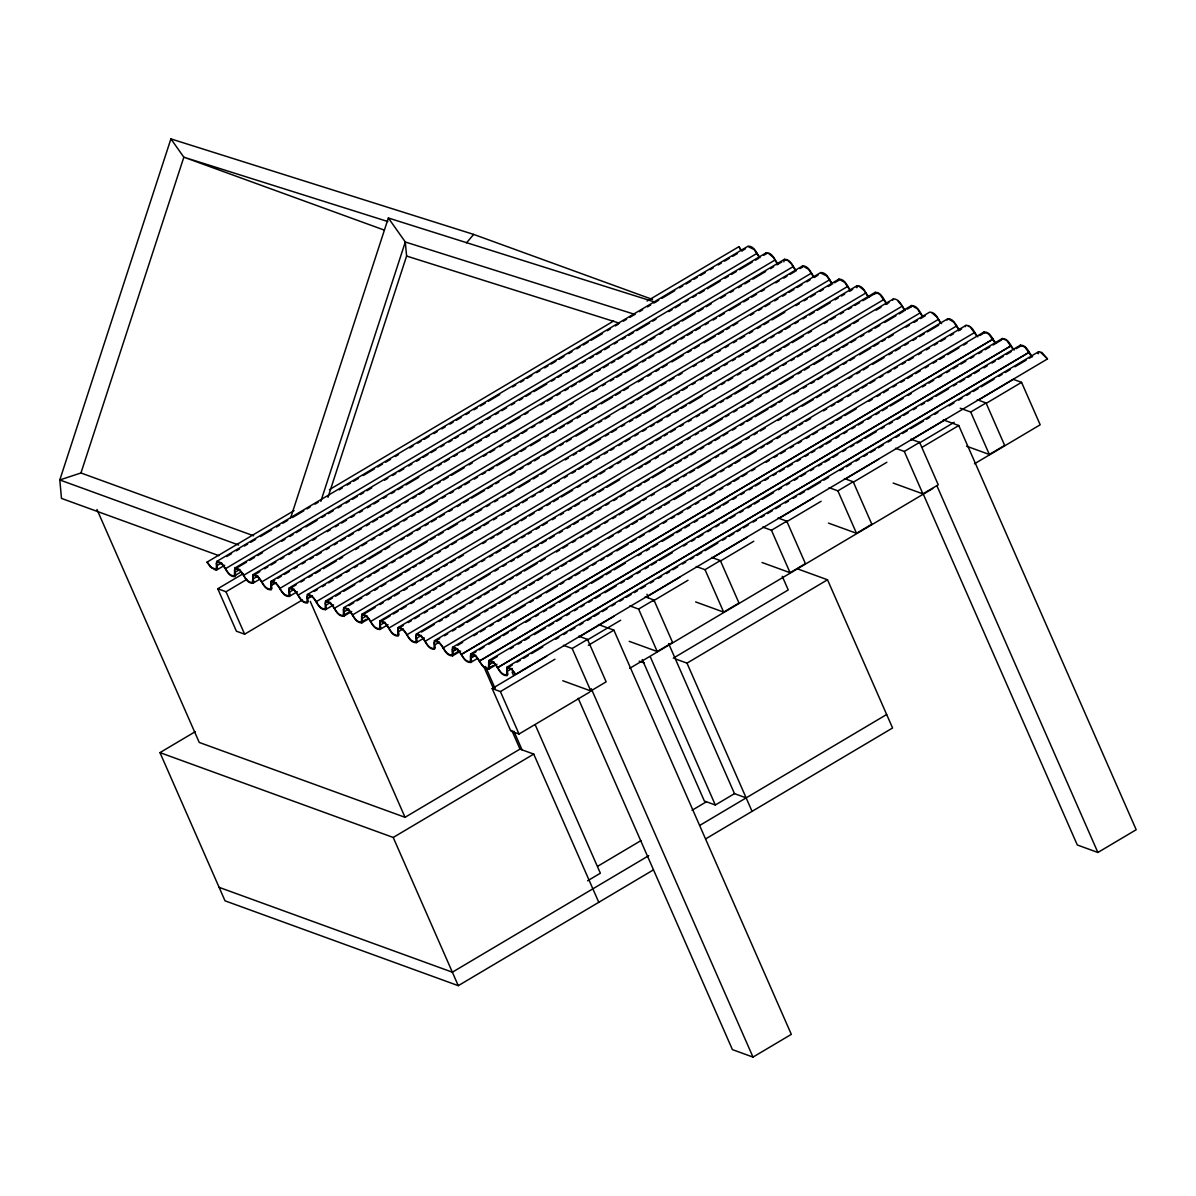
<?xml version="1.0" encoding="UTF-8"?>
<svg xmlns="http://www.w3.org/2000/svg" width="1196" height="1196" viewBox="0 0 1196 1196"><rect width="100%" height="100%" fill="white"/><g stroke="black" fill="none" stroke-linecap="round" stroke-linejoin="round"><path stroke-width="1.5" d="M765.56 254.105L765.784 253.238M801.858 267.306L802.651 265.916C809.049 265.796 810.933 273.54 814.521 277.427M838.157 280.507L838.949 279.117C845.363 279.027 847.217 286.711 850.819 290.643M856.306 287.1L857.098 285.709C863.512 285.62 865.366 293.319 868.969 297.236M856.814 287.728L857.024 286.95M874.455 293.708L875.248 292.317C881.661 292.228 883.515 299.912 887.118 303.844M892.605 300.316L893.397 298.925C899.796 298.806 901.679 306.55 905.267 310.437M910.754 306.909L911.546 305.518C917.078 305.354 919.709 311.722 922.206 315.654M947.053 320.109L947.845 318.719C954.244 318.614 956.127 326.359 959.715 330.246M965.202 326.717L965.994 325.327C972.393 325.222 974.277 332.966 977.865 336.853M983.351 333.31L984.144 331.935C990.542 331.815 992.426 339.559 996.014 343.446M1001.5 339.918L1002.293 338.528C1008.691 338.423 1010.575 346.167 1014.163 350.054M1019.65 346.526L1020.442 345.136C1026.841 345.016 1028.724 352.76 1032.312 356.647M1037.799 353.119L1038.591 351.729L1041.806 352.446L1047.487 358.935L515.596 674.35L511.739 669.446L507.448 667.891L506.73 669.147L507.911 674.14L507.044 675.665C497.955 675.875 498.104 661.508 489.299 661.283L488.581 662.539L489.762 667.532L488.895 669.057C479.805 669.282 479.955 654.915 471.149 654.69L470.432 655.931L471.613 660.94L470.746 662.449C461.656 662.674 461.805 648.307 453 648.083L452.282 649.338L453.463 654.332L452.596 655.856C443.507 656.081 443.656 641.714 434.851 641.49L434.133 642.73L435.314 647.724L434.447 649.249C425.357 649.473 425.507 635.106 416.701 634.882L415.984 636.137L417.165 641.131L416.298 642.656C407.208 642.88 407.358 628.513 398.552 628.289L397.834 629.53L399.015 634.523L398.148 636.048C389.059 636.272 389.208 621.905 380.403 621.681L379.685 622.937L380.866 627.93L379.999 629.455C370.91 629.664 371.059 615.297 362.253 615.073L361.536 616.329L362.717 621.322L361.85 622.847C352.76 623.071 352.91 608.704 344.104 608.48L343.387 609.721L344.568 614.729L343.701 616.239C334.611 616.463 334.76 602.096 325.955 601.872L325.237 603.128L326.418 608.121L325.551 609.646C316.462 609.87 316.611 595.503 307.806 595.279L307.088 596.52L308.269 601.513L307.402 603.038C298.312 603.262 298.462 588.895 289.656 588.671L288.939 589.927L290.12 594.92L289.253 596.445C280.163 596.669 280.312 582.303 271.507 582.063L270.789 583.319L271.97 588.312L271.103 589.837C262.014 590.062 262.163 575.695 253.358 575.47L252.64 576.726L253.821 581.719L252.954 583.244C243.864 583.454 244.014 569.087 235.208 568.862L234.491 570.118L235.672 575.112L234.805 576.636C225.7 576.861 225.865 562.509 217.059 562.27L216.341 563.51L217.523 568.519L215.758 570.193L210.436 566.994L207.043 562.12L294.052 510.632M1038.307 353.747L1038.517 352.97M652.523 299.463L473.661 234.401L170.908 138.9L59.8 479.955L61.474 498.403L218.958 555.677M238.662 545.017L59.8 479.955L80.954 472.973L183.84 157.184L170.908 138.9M290.553 518.197L388.356 218.001L655.483 302.259M320.827 501.333L405.309 241.996L388.356 218.001M327.988 497.327L406.595 256.049L405.309 241.996L635.046 314.458M466.53 242.803L473.661 234.401M760.073 257.633C756.485 253.746 754.601 246.002 748.203 246.107L216.626 561.507L216.222 569.296L211.677 567.637L207.043 562.12M778.222 264.226C774.634 260.339 772.751 252.595 766.352 252.715L234.775 568.115L234.371 575.889C225.401 575.904 225.596 561.492 216.626 561.507M796.372 270.834C792.784 266.947 790.9 259.203 784.501 259.308L252.924 574.708L252.52 582.497C243.55 582.512 243.745 568.1 234.775 568.115M802.651 265.916L271.073 581.316L270.67 589.09C261.7 589.105 261.894 574.693 252.924 574.708M832.67 284.035C829.082 280.148 827.198 272.404 820.8 272.509L289.223 587.909L288.819 595.698C279.849 595.713 280.043 581.301 271.073 581.316M838.949 279.117L307.372 594.517L306.968 602.306C297.983 602.306 298.193 587.894 289.223 587.909M857.098 285.709L325.521 601.11L325.118 608.899C316.133 608.914 316.342 594.502 307.372 594.517M875.248 292.317L343.671 607.718L343.267 615.506C334.282 615.521 334.491 601.11 325.521 601.11M893.397 298.925L361.82 614.325L361.416 622.099C352.431 622.114 352.641 607.703 343.671 607.718M911.546 305.518L379.969 620.918L379.566 628.707C370.581 628.722 370.79 614.31 361.82 614.325M784.501 259.308L783.828 261.849M941.566 323.653C937.978 319.751 936.094 312.007 929.696 312.126L398.119 627.526L397.715 635.3C388.73 635.315 388.939 620.903 379.969 620.918M802.576 267.156L799.885 268.577M947.845 318.719L416.268 634.119L415.864 641.908C406.879 641.923 407.089 627.511 398.119 627.526M965.994 325.327L434.417 640.727L434.013 648.516C425.029 648.516 425.238 634.104 416.268 634.119M984.144 331.935L452.566 647.32L452.163 655.109C443.178 655.124 443.387 640.712 434.417 640.727M1002.293 338.528L470.716 653.928L470.312 661.717C461.327 661.732 461.536 647.32 452.566 647.32M875.173 293.558L877.535 293.17L879.972 294.635L885.862 302.857M1020.442 345.136L488.865 660.536L488.461 668.31C479.476 668.325 479.686 653.913 470.716 653.928M1038.591 351.729L507.014 667.129L506.611 674.918C497.626 674.933 497.835 660.521 488.865 660.536M911.472 306.759L907.166 309.136M984.069 333.176L986.431 332.772L988.868 334.252L994.758 342.475M1020.367 346.377L1022.73 345.988L1025.166 347.453L1031.057 355.675M329.378 489.672L613.638 321.021M647.081 301.033L738.904 246.69L741.924 251.025M226.702 556.544L231.516 553.688M236.33 550.833L239.544 548.919M244.373 546.064L247.572 544.165M250.786 542.251L255.615 539.396M260.429 536.541L271.671 529.873M276.485 527.002L279.7 525.104M282.914 523.205L287.728 520.335M292.542 517.479L303.784 510.812M306.998 508.898L310.213 506.999M315.026 504.144L318.241 502.23M339.126 489.852L342.325 487.938M347.154 485.083L350.368 483.184M353.568 481.27L358.396 478.415M363.21 475.56L374.453 468.892M377.667 466.978L382.481 464.123M385.695 462.209L390.509 459.354M395.323 456.498L398.537 454.585M409.78 447.917L412.994 446.018M417.808 443.163L421.022 441.249M424.236 439.351L429.05 436.48M433.879 433.625L437.078 431.726M441.907 428.871L445.121 426.957M449.935 424.102L453.149 422.188M456.364 420.289L461.178 417.434M465.992 414.578L469.206 412.665M474.02 409.809L477.234 407.896M480.448 405.997L485.262 403.142M488.476 401.228L499.719 394.56M512.561 386.936L515.775 385.037M520.589 382.167L523.803 380.268M527.017 378.37L531.831 375.499M536.66 372.644L539.874 370.745M544.688 367.875L547.903 365.976M551.102 364.062L555.931 361.207M559.145 359.308L563.959 356.453M568.773 353.582L571.987 351.684M576.801 348.828L580.015 346.915M583.229 345.016L588.043 342.161M591.258 340.247L602.5 333.579M607.314 330.724L610.528 328.81M615.342 325.955L618.556 324.041M623.385 321.186L626.584 319.287M629.799 317.374L634.628 314.518M639.441 311.663L642.656 309.749M647.47 306.894L650.684 304.995M653.898 303.081L658.712 300.226M661.926 298.327L674.768 290.703M679.582 287.832L682.796 285.934M686.011 284.035L690.825 281.165M694.039 279.266L697.253 277.352M700.467 275.454L705.281 272.598M710.095 269.728L713.309 267.829M718.138 264.974L721.338 263.06M724.552 261.162L729.366 258.306M732.58 256.393L737.409 253.537M742.223 250.682L745.437 248.768M216.865 565.693L221.679 562.838M216.655 570.029L224.684 565.274M225.476 568.698L757.098 253.313M235.208 568.862L246.451 562.195M249.665 560.296L254.479 557.426M257.693 555.527L262.522 552.672M281.793 541.235L285.007 539.321M289.821 536.466L293.035 534.567M296.234 532.654L301.063 529.798M305.877 526.943L317.119 520.275M321.933 517.42L325.148 515.506M328.362 513.607L333.176 510.737M338.005 507.881L341.204 505.983M346.033 503.112L349.232 501.214M352.446 499.315L357.275 496.445M360.474 494.546L363.689 492.632M366.903 490.734L371.717 487.878M384.574 480.254L387.788 478.34M392.602 475.485L395.816 473.586M399.03 471.673L403.844 468.817M408.658 465.962L411.873 464.048M416.686 461.193L419.901 459.294M423.115 457.38L427.929 454.525M431.143 452.611L435.957 449.756M440.786 446.9L443.985 445.002M448.814 442.131L452.028 440.233M455.228 438.319L458.442 436.42M463.271 433.565L466.47 431.651M469.684 429.753L474.498 426.897M479.327 424.027L482.541 422.128M487.355 419.273L490.569 417.359M495.383 414.504L498.597 412.59M501.812 410.691L506.626 407.836M511.44 404.981L514.654 403.067M519.468 400.212L522.682 398.298M525.896 396.399L530.71 393.544M533.924 391.63L546.781 384.006M551.595 381.15L554.809 379.252M558.024 377.338L561.223 375.439M566.052 372.584L569.251 370.67M572.465 368.772L577.294 365.901M582.108 363.046L585.322 361.147M590.136 358.277L593.351 356.378M596.565 354.465L601.379 351.609M604.593 349.71L609.407 346.855M614.221 343.985L617.435 342.086M622.249 339.23L625.463 337.317M628.677 335.418L633.491 332.563M636.706 330.649L649.563 323.025M652.777 321.126L655.976 319.212M668.833 311.588L672.047 309.689M675.247 307.776L680.076 304.92M684.889 302.065L688.104 300.151M692.918 297.296L696.132 295.397M699.346 293.483L704.16 290.628M707.374 288.729L720.216 281.105M725.045 278.249L728.244 276.336M731.459 274.437L736.288 271.567M739.487 269.668L752.344 262.044M755.558 260.145L758.757 258.231M763.586 255.376L766.8 253.462M235.014 572.301L239.828 569.431M234.371 575.889L240.785 572.077M302.364 599.944L244.642 634.194L236.404 631.204L217.777 588.761L243.431 573.542M775.247 259.906L243.67 575.306M217.777 588.761L226.014 591.751L246.854 579.387M253.358 575.47L259.786 571.658M264.6 568.803L267.814 566.889M271.029 564.99L275.842 562.135M280.671 559.265L283.871 557.366M288.699 554.51L291.914 552.597M295.113 550.698L299.942 547.843M303.156 545.929L307.97 543.074M312.784 540.218L315.998 538.305M327.241 531.637L330.455 529.738M335.269 526.868L338.483 524.969M341.697 523.056L346.511 520.2M351.325 517.345L354.539 515.431M359.353 512.576L362.567 510.677M367.381 507.822L370.596 505.908M373.81 504.009L378.624 501.139M383.453 498.284L386.667 496.385M391.481 493.529L394.695 491.616M397.909 489.717L402.723 486.847M405.937 484.948L418.779 477.324M430.022 470.656L433.236 468.742M438.05 465.887L441.264 463.988M444.478 462.075L449.292 459.219M454.106 456.364L457.32 454.45M462.134 451.595L465.349 449.696M468.563 447.782L473.377 444.927M476.591 443.013L481.42 440.158M486.234 437.302L489.448 435.404M494.262 432.533L497.476 430.635M500.69 428.721L505.504 425.866M508.719 423.967L519.961 417.299M524.775 414.429L527.989 412.53M540.831 404.906L544.045 403.007M547.26 401.094L552.074 398.238M556.888 395.383L560.102 393.469M564.931 390.614L568.13 388.7M571.344 386.801L576.173 383.946M579.372 382.032L592.229 374.408M597.043 371.552L600.257 369.654M603.472 367.74L608.286 364.885M611.5 362.986L614.714 361.072M617.928 359.174L622.742 356.303M627.556 353.448L630.77 351.549M635.584 348.679L638.799 346.78M642.013 344.882L646.827 342.011M650.041 340.113L654.855 337.257M659.684 334.387L662.883 332.488M667.712 329.633L670.911 327.719M674.125 325.82L678.954 322.965M682.154 321.051L695.011 313.427M698.225 311.528L703.039 308.673M706.253 306.759L711.067 303.904M720.71 298.178L725.524 295.322M730.337 292.467L733.552 290.568M738.366 287.698L741.58 285.799M744.794 283.886L749.608 281.03M752.822 279.131L765.664 271.507M770.493 268.651L773.707 266.738M776.907 264.839L781.736 261.969M253.163 578.894L257.977 576.038M252.954 583.244L259.382 579.432M261.774 581.899L793.352 266.499M271.507 582.063L274.721 580.165M277.935 578.266L281.15 576.352M284.364 574.454L289.178 571.583M293.992 568.728L297.206 566.829M302.02 563.959L305.234 562.06M310.063 559.205L313.262 557.291M316.477 555.393L321.305 552.537M326.119 549.667L329.334 547.768M334.147 544.913L337.362 542.999M340.576 541.1L345.39 538.245M348.604 536.331L353.418 533.476M358.232 530.62L361.446 528.707M366.26 525.851L369.474 523.953M372.689 522.039L377.502 519.184M380.717 517.27L383.931 515.371M387.145 513.458L391.959 510.602M396.773 507.747L399.987 505.848M404.816 502.978L408.015 501.079M412.844 498.224L416.059 496.31M419.258 494.411L424.087 491.541M428.901 488.686L432.115 486.787M436.929 483.932L440.143 482.018M443.357 480.119L448.171 477.249M451.385 475.35L464.227 467.726M469.041 464.87L472.256 462.957M483.498 456.289L486.712 454.39M489.926 452.477L494.74 449.621M499.569 446.766L502.769 444.852M507.597 441.997L510.797 440.098M514.011 438.185L518.84 435.329M522.039 433.43L526.868 430.56M531.682 427.705L534.896 425.806M539.71 422.935L542.924 421.037M546.138 419.123L550.952 416.268M554.167 414.369L567.009 406.745M570.223 404.831L573.437 402.932M592.708 391.496L597.522 388.64M602.35 385.785L605.55 383.871M610.379 381.016L613.593 379.102M616.792 377.203L621.621 374.348M624.835 372.434L637.677 364.81M642.491 361.954L645.705 360.056M648.92 358.142L653.734 355.287M658.548 352.431L669.79 345.764M673.004 343.85L676.218 341.951M681.032 339.096L684.247 337.182M687.461 335.284L692.275 332.413M695.489 330.515L700.303 327.659M705.132 324.789L708.346 322.89M713.16 320.035L716.374 318.121M719.588 316.222L724.402 313.367M729.216 310.497L740.459 303.829M743.673 301.93L748.487 299.075M751.701 297.161L756.515 294.306M761.344 291.45L764.543 289.537M775.785 282.869L779 280.97M783.814 278.1L787.028 276.201M790.242 274.288L795.056 271.432M270.864 585.203L274.078 583.304M271.313 585.502L276.127 582.646M279.655 588.537L811.501 273.092M289.656 588.671L296.085 584.859M300.899 582.004L304.113 580.09M308.927 577.234L312.141 575.336M315.355 573.422L320.169 570.567M323.383 568.668L336.24 561.044M339.455 559.13L342.654 557.231M355.511 549.607L358.725 547.693M361.925 545.795L366.753 542.939M371.567 540.069L374.782 538.17M379.595 535.315L382.81 533.401M386.024 531.502L390.838 528.647M394.052 526.733L398.866 523.878M403.68 521.022L406.894 519.109M411.723 516.253L414.922 514.355M418.137 512.441L422.965 509.586M426.165 507.672L437.407 501.004M442.236 498.149L445.435 496.25M450.264 493.38L453.478 491.481M458.292 488.626L461.507 486.712M464.721 484.814L469.535 481.958M474.349 479.088L477.563 477.189M482.377 474.334L485.591 472.42M488.805 470.521L493.619 467.651M496.833 465.752L509.675 458.128M514.504 455.272L517.719 453.359M520.918 451.46L525.747 448.605M530.561 445.749L540.188 440.023M545.017 437.168L548.231 435.254M553.045 432.399L556.26 430.5M559.474 428.587L564.288 425.731M567.502 423.833L572.316 420.962M577.13 418.107L580.344 416.208M585.158 413.338L588.372 411.439M591.586 409.525L596.4 406.67M601.229 403.814L612.472 397.147M615.671 395.233L620.5 392.378M623.699 390.479L628.528 387.624M638.156 381.898L642.985 379.042M647.798 376.187L651.013 374.273M655.827 371.418L659.041 369.519M662.255 367.606L667.069 364.75M671.883 361.895L683.125 355.212M687.939 352.357L691.153 350.458M694.368 348.544L699.182 345.689M704.01 342.833L715.253 336.166M718.452 334.252L723.281 331.397M726.495 329.498L729.695 327.584M732.909 325.686L737.738 322.815M750.58 315.206L753.794 313.292M758.608 310.437L761.822 308.523M765.036 306.625L769.85 303.769M774.664 300.899L777.878 299M782.692 296.145L785.907 294.231M789.121 292.332L793.935 289.477M797.149 287.563L801.963 284.708M806.792 281.852L810.006 279.939M814.82 277.083L818.034 275.185M289.462 592.095L294.276 589.239M289.253 596.445L297.281 591.676M829.695 279.714L298.118 595.115M314.234 591.467L317.448 589.553M322.262 586.698L325.476 584.799M328.691 582.886L333.505 580.03M336.719 578.116L341.533 575.261M346.362 572.406L349.561 570.492M354.39 567.637L357.604 565.738M360.803 563.824L365.632 560.969M368.831 559.07L381.688 551.446M384.903 549.532L389.717 546.677M400.959 540.009L404.173 538.095M407.388 536.197L412.201 533.341M417.015 530.486L420.23 528.572M425.043 525.717L428.258 523.803M431.472 521.905L436.286 519.049M439.5 517.135L444.314 514.28M449.143 511.425L452.342 509.511M457.171 506.656L460.385 504.757M463.585 502.843L468.413 499.988M471.628 498.074L484.47 490.465M487.684 488.551L492.498 485.696M495.712 483.782L498.926 481.883M510.169 475.216L514.983 472.36M519.797 469.49L523.011 467.591M527.825 464.736L531.039 462.822M534.253 460.923L539.067 458.053M543.896 455.198L555.138 448.53M559.952 445.674L563.167 443.761M566.381 441.862L571.195 439.007M576.009 436.151L587.251 429.469M590.465 427.57L593.679 425.656M598.493 422.801L601.708 420.902M604.922 418.989L609.736 416.133M622.578 408.509L625.792 406.61M630.606 403.74L633.82 401.841M637.034 399.942L641.848 397.072M646.677 394.217L657.92 387.549M661.134 385.635L665.948 382.78M669.162 380.881L673.976 378.026M678.79 375.155L682.004 373.257M693.246 366.589L696.461 364.675M701.275 361.82L704.489 359.921M707.703 358.008L712.517 355.152M717.331 352.297L720.545 350.383M725.359 347.528L728.573 345.629M733.402 342.759L736.601 340.86M739.816 338.946L744.645 336.091M749.458 333.236L752.673 331.322M757.487 328.466L760.701 326.568M763.915 324.654L768.729 321.799M771.943 319.9L784.785 312.276M796.028 305.608L799.242 303.694M804.056 300.839L807.27 298.925M810.484 297.027L815.298 294.171M820.112 291.316L823.326 289.402M828.155 286.547L831.355 284.633M834.569 282.734L839.398 279.879M307.163 598.404L310.377 596.505M307.611 598.703L312.425 595.847M316.222 601.693L847.844 286.322M325.955 601.872L332.383 598.06M335.598 596.161L340.411 593.306M343.626 591.392L354.868 584.724M359.682 581.869L362.896 579.955M367.71 577.1L370.924 575.201M374.139 573.288L378.953 570.432M382.167 568.519L386.981 565.663M391.81 562.808L395.024 560.909M399.838 558.039L403.052 556.14M406.266 554.226L411.08 551.371M414.294 549.472L427.136 541.848M430.351 539.934L435.165 537.079M438.379 535.18L443.193 532.31M448.022 529.454L457.649 523.743M462.463 520.888L465.678 518.974M470.491 516.119L473.706 514.205M476.92 512.307L481.734 509.451M486.563 506.596L489.777 504.682M494.591 501.827L497.805 499.913M502.619 497.058L505.833 495.159M509.048 493.245L513.861 490.39M518.675 487.534L529.918 480.867M533.132 478.953L537.946 476.098M541.16 474.184L545.974 471.329M565.245 459.892L568.459 457.993M573.288 455.138L576.487 453.224M579.701 451.326L584.53 448.47M589.344 445.6L600.586 438.932M605.4 436.077L608.615 434.163M611.829 432.264L616.643 429.409M621.457 426.553L624.671 424.64M629.485 421.784L632.699 419.871M635.913 417.972L640.727 415.117M643.941 413.203L655.184 406.535M668.041 398.911L671.24 397.012M676.069 394.157L679.283 392.243M682.482 390.345L687.311 387.474M692.125 384.619L695.339 382.72M700.153 379.85L703.368 377.951M706.582 376.052L711.396 373.182M714.61 371.283L719.424 368.428M724.238 365.557L727.452 363.659M732.281 360.803L735.48 358.89M738.694 356.991L743.508 354.136M746.723 352.222L749.937 350.323M753.151 348.41L757.965 345.554M762.794 342.699L765.993 340.785M770.822 337.93L774.036 336.031M778.85 333.161L782.064 331.262M785.264 329.349L790.093 326.493M794.906 323.638L798.121 321.739M802.935 318.869L806.149 316.97M809.363 315.056L814.177 312.201M817.391 310.302L830.233 302.678M835.062 299.822L838.261 297.909M841.476 296.01L844.69 294.096M849.504 291.241L852.718 289.327M325.761 605.311L330.574 602.44M325.551 609.646L333.579 604.877M334.372 608.301L865.994 292.915M348.933 605.625L353.747 602.754M356.961 600.855L361.775 598M366.589 595.13L369.803 593.231M374.617 590.375L377.831 588.462M381.046 586.563L385.86 583.708M390.688 580.837L401.931 574.17M405.13 572.271L409.959 569.416M413.173 567.502L416.372 565.603M419.587 563.69L424.416 560.834M427.615 558.921L432.444 556.065M437.258 553.21L440.472 551.311M445.286 548.441L448.5 546.542M451.714 544.629L456.528 541.773M461.342 538.918L472.584 532.25M475.799 530.336L480.613 527.481M483.827 525.582L488.641 522.712M493.47 519.856L496.684 517.958M501.498 515.102L504.712 513.189M507.926 511.29L511.126 509.376M515.954 506.521L519.169 504.607M522.368 502.709L527.197 499.853M532.011 496.998L535.225 495.084M540.039 492.229L543.253 490.315M548.067 487.46L551.281 485.561M554.495 483.647L559.309 480.792M564.123 477.937L567.338 476.023M572.166 473.168L575.366 471.269M578.58 469.355L583.394 466.5M586.608 464.586L591.437 461.731M596.251 458.875L599.465 456.977M604.279 454.106L607.493 452.208M610.708 450.294L613.922 448.395M618.736 445.54L621.95 443.626M625.149 441.728L629.978 438.872M634.792 436.002L638.006 434.103M642.82 431.248L646.034 429.334M650.848 426.479L654.062 424.58M657.277 422.666L662.091 419.811M666.905 416.955L670.119 415.042M674.948 412.186L678.147 410.273M681.361 408.374L686.19 405.519M689.389 403.605L702.246 395.981M713.489 389.313L716.703 387.414M721.517 384.559L724.731 382.645M727.945 380.747L732.759 377.876M737.573 375.021L740.787 373.122M745.601 370.267L748.816 368.353M752.03 366.454L756.844 363.584M760.058 361.685L764.872 358.83M769.701 355.959L772.9 354.061M777.729 351.205L780.943 349.292M784.142 347.393L788.971 344.538M792.186 342.624L803.413 335.956M808.242 333.101L811.456 331.187M824.298 323.563L827.512 321.664M830.727 319.751L835.541 316.895M840.354 314.04L843.569 312.141M848.383 309.271L851.597 307.372M854.811 305.458L859.625 302.603M862.839 300.704L875.696 293.08M343.91 611.904L348.724 609.048M343.267 615.506L349.681 611.694M343.701 616.239L351.729 611.485M883.814 299.538L352.566 614.923M362.253 615.073L375.11 607.448M379.924 604.593L383.139 602.694M387.953 599.839L391.167 597.925M394.381 596.027L399.195 593.156M404.009 590.301L407.223 588.402M412.037 585.547L415.251 583.633M420.08 580.778L423.279 578.864M426.494 576.965L431.322 574.11M436.136 571.24L439.351 569.341M444.165 566.485L447.379 564.572M450.593 562.673L455.407 559.818M458.621 557.904L463.435 555.049M482.706 543.612L485.92 541.713M490.734 538.843L493.948 536.944M497.162 535.031L501.976 532.175M506.79 529.32L510.004 527.421M514.833 524.551L518.032 522.652M521.247 520.738L526.076 517.883M529.275 515.984L534.104 513.114M538.918 510.258L542.132 508.36M546.946 505.504L550.16 503.591M553.374 501.692L558.188 498.822M561.402 496.923L572.645 490.255M577.459 487.4L580.673 485.486M585.487 482.631L588.701 480.717M593.515 477.862L596.729 475.963M599.944 474.05L604.757 471.194M609.586 468.339L612.786 466.425M617.614 463.57L620.829 461.671M624.028 459.757L628.857 456.902M632.071 455.003L636.885 452.133M641.699 449.277L644.913 447.379M649.727 444.508L652.941 442.61M656.155 440.696L660.969 437.841M664.184 435.942L667.398 434.028M670.612 432.13L675.426 429.274M680.24 426.404L683.454 424.505M688.268 421.65L691.482 419.736M696.296 416.881L699.51 414.982M702.725 413.069L707.539 410.213M712.368 407.358L715.582 405.444M720.396 402.589L723.61 400.69M726.809 398.776L731.638 395.921M734.852 394.007L747.694 386.383M752.508 383.527L755.723 381.629M758.937 379.715L763.751 376.86M766.965 374.961L770.179 373.047M773.393 371.149L778.207 368.278M783.021 365.423L786.235 363.524M791.049 360.669L794.264 358.755M797.478 356.856L802.292 353.986M805.506 352.087L810.335 349.232M815.149 346.377L818.363 344.463M823.177 341.608L826.391 339.694M829.605 337.795L834.419 334.94M837.634 333.026L850.476 325.402M853.69 323.503L858.504 320.648M876.175 310.153L880.989 307.297M885.802 304.442L889.017 302.543M362.059 618.511L366.873 615.641M361.416 622.099L366.23 619.244M361.85 622.847L368.278 619.035M370.67 621.501L902.292 306.116L898.121 301.243M380.403 621.681L390.046 615.97M393.26 614.056L398.074 611.201M401.288 609.287L406.102 606.432M410.916 603.576L414.13 601.663M418.959 598.807L422.158 596.909M425.372 594.995L430.186 592.14M433.401 590.241L436.615 588.327M439.829 586.429L444.643 583.558M449.472 580.703L452.671 578.804M457.5 575.949L460.714 574.035M465.528 571.18L468.742 569.266M471.942 567.367L476.77 564.512M481.584 561.642L484.799 559.743M489.613 556.888L492.827 554.974M496.041 553.075L500.855 550.22M504.069 548.306L508.883 545.451M513.712 542.595L516.911 540.682M521.74 537.826L524.939 535.928M528.154 534.014L531.368 532.115M536.182 529.245L539.396 527.346M542.61 525.433L547.424 522.577M552.253 519.722L555.467 517.823M560.281 514.953L563.495 513.054M568.309 510.199L571.524 508.285M574.738 506.386L579.552 503.531M584.366 500.661L587.58 498.762M592.394 495.906L595.608 493.993M598.822 492.094L603.636 489.224M606.85 487.325L619.692 479.701M638.978 468.264L642.177 466.365M645.392 464.452L650.22 461.596M655.034 458.741L658.249 456.827M663.062 453.972L666.277 452.073M669.491 450.159L674.305 447.304M677.519 445.405L682.333 442.535M687.147 439.68L690.361 437.781M695.175 434.91L698.389 433.012M701.604 431.113L706.417 428.243M709.632 426.344L722.489 418.72M725.688 416.806L728.902 414.907M733.731 412.052L736.93 410.138M741.759 407.283L744.959 405.384M748.173 403.471L753.002 400.615M757.816 397.76L761.03 395.846M765.844 392.991L769.058 391.092M772.272 389.178L777.086 386.323M780.3 384.409L793.142 376.8M797.956 373.929L801.171 372.031M804.385 370.117L809.199 367.262M814.028 364.406L823.655 358.68M828.484 355.825L831.683 353.926M836.512 351.071L839.712 349.157M842.926 347.259L847.755 344.388M850.954 342.49L855.783 339.634M860.597 336.779L863.811 334.865M868.625 332.01L871.839 330.096M875.053 328.197L879.867 325.342M884.681 322.471L895.924 315.804M899.138 313.905L903.952 311.05M653.076 870.09L458.277 985.668L225.027 900.827L159.965 752.613L195.232 731.698M380.208 625.104L385.022 622.249M379.999 629.455L388.027 624.686M388.82 628.109L920.442 312.724M398.552 628.289L403.381 625.418M408.195 622.563L411.409 620.664M414.623 618.751L419.437 615.895M424.251 613.04L427.465 611.126M432.279 608.271L435.494 606.372M438.708 604.458L443.522 601.603M446.736 599.689L451.55 596.834M456.379 593.978L459.578 592.065M464.407 589.209L467.621 587.311M470.82 585.397L475.649 582.542M478.863 580.643L490.091 573.96M494.92 571.105L498.134 569.206M502.948 566.351L506.162 564.437M510.976 561.582L514.19 559.668M517.405 557.77L522.218 554.914M527.032 552.059L530.247 550.145M535.061 547.29L538.275 545.376M541.489 543.477L546.303 540.622M549.517 538.708L554.331 535.853M559.16 532.997L562.374 531.084M567.188 528.228L570.402 526.33M573.617 524.416L578.43 521.561M581.645 519.647L584.844 517.748M588.058 515.85L592.887 512.979M597.701 510.124L600.915 508.225M605.729 505.355L608.943 503.456M613.757 500.601L616.972 498.687M620.186 496.789L625 493.933M629.814 491.063L633.028 489.164M637.842 486.309L641.056 484.395M644.27 482.496L649.084 479.641M652.298 477.727L665.155 470.103M669.969 467.247L673.184 465.334M676.398 463.435L681.212 460.58M684.426 458.666L687.64 456.767M690.84 454.854L695.668 451.998M700.482 449.143L703.697 447.229M708.51 444.374L711.725 442.475M714.939 440.562L719.753 437.706M722.967 435.807L727.781 432.937M732.595 430.082L735.809 428.183M740.638 425.328L743.837 423.414M747.052 421.515L751.88 418.645M755.08 416.746L767.937 409.122M771.151 407.223L775.965 404.353M779.179 402.454L782.393 400.54M793.636 393.873L798.45 391.017M803.264 388.162L806.478 386.248M811.292 383.393L814.506 381.494M817.72 379.581L822.534 376.725M827.348 373.87L838.59 367.202M843.419 364.332L846.633 362.433M849.833 360.519L854.662 357.664M859.476 354.808L870.718 348.141M873.932 346.227L878.746 343.372M881.96 341.473L885.175 339.559M888.389 337.661L893.203 334.79M906.045 327.181L909.259 325.267M914.073 322.412L917.287 320.498M920.501 318.599L925.315 315.744M398.358 631.712L403.172 628.857M421.53 632.026L434.372 624.402M439.186 621.546L442.4 619.633M445.615 617.734L448.829 615.82M453.643 612.965L456.857 611.066M460.071 609.153L464.885 606.297M469.699 603.442L472.913 601.528M477.727 598.673L480.942 596.774M484.156 594.861L488.97 592.005M492.184 590.091L497.013 587.236M501.827 584.381L505.041 582.482M509.855 579.611L513.069 577.713M516.283 575.799L521.097 572.944M524.311 571.045L537.154 563.421M540.368 561.507L545.182 558.652M556.424 551.984L559.638 550.07M562.853 548.172L567.666 545.316M572.48 542.461L575.695 540.547M580.523 537.692L583.723 535.778M586.937 533.879L591.766 531.024M594.965 529.11L599.794 526.255M604.608 523.4L607.822 521.486M612.636 518.63L615.85 516.732M619.065 514.818L623.878 511.963M627.093 510.064L639.935 502.44M643.149 500.526L646.363 498.627M651.177 495.757L654.391 493.858M665.634 487.191L670.448 484.335M675.277 481.465L678.476 479.566M683.305 476.711L686.504 474.797M689.718 472.898L694.547 470.043M697.746 468.129L710.603 460.505M715.417 457.649L718.632 455.751M721.846 453.837L726.66 450.982M731.474 448.126L741.116 442.4M745.93 439.545L749.145 437.646M753.958 434.776L757.173 432.877M760.387 430.964L765.201 428.108M778.058 420.484L781.257 418.585M786.086 415.73L789.3 413.816M792.5 411.917L797.328 409.047M802.142 406.192L813.385 399.524M816.599 397.625L821.413 394.755M824.627 392.856L829.441 390.001M834.255 387.13L837.469 385.232M848.712 378.564L851.926 376.65M856.74 373.795L859.954 371.896M863.168 369.983L867.982 367.127M872.811 364.272L884.053 357.604M888.867 354.734L892.081 352.835M895.296 350.921L900.11 348.066M904.923 345.21L908.138 343.312M912.952 340.441L916.166 338.543M919.38 336.629L924.194 333.774M927.408 331.875L938.651 325.207M416.507 638.305L421.321 635.45M416.298 642.656L424.326 637.887M425.118 641.31L956.695 325.91M434.851 641.49L439.68 638.619M444.493 635.764L447.708 633.865M452.522 631.01L455.736 629.096M458.95 627.197L463.764 624.327M466.978 622.428L479.82 614.804M484.634 611.948L487.848 610.035M491.063 608.136L495.877 605.281M499.091 603.367L510.333 596.699M515.162 593.844L518.361 591.93M523.19 589.075L526.39 587.176M529.604 585.263L534.433 582.407M537.632 580.494L542.461 577.638M547.275 574.783L550.489 572.884M555.303 570.014L558.517 568.115M561.731 566.201L566.545 563.346M569.759 561.447L582.601 553.823M585.816 551.909L590.63 549.054M593.844 547.155L598.673 544.285M608.301 538.574L613.114 535.718M617.943 532.863L621.143 530.949M625.971 528.094L629.186 526.18M632.385 524.282L637.214 521.426M640.428 519.513L645.242 516.657M650.056 513.802L653.27 511.888M658.084 509.033L661.298 507.134M664.513 505.22L669.326 502.365M674.14 499.509L685.383 492.842M688.597 490.928L693.426 488.073M696.625 486.174L699.839 484.26M711.082 477.593L715.896 474.737M720.725 471.867L723.939 469.968M728.753 467.113L731.967 465.199M735.181 463.3L739.995 460.445M744.809 457.575L756.051 450.907M760.865 448.052L764.08 446.153M767.294 444.239L772.108 441.384M776.937 438.528L780.136 436.615M784.965 433.759L788.179 431.846M791.378 429.947L796.207 427.092M799.406 425.178L802.621 423.279M805.835 421.366L810.649 418.51M823.506 410.886L826.72 408.987M831.534 406.132L834.748 404.218M837.962 402.319L842.776 399.449M847.59 396.594L850.805 394.695M855.618 391.84L858.833 389.926M862.047 388.027L866.861 385.157M870.075 383.258L874.889 380.403M879.718 377.532L882.917 375.634M887.746 372.778L890.96 370.865M894.16 368.966L897.374 367.052M902.203 364.197L905.402 362.298M908.616 360.385L913.445 357.529M918.259 354.674L921.473 352.76M926.287 349.905L929.501 348.006M934.315 345.136L937.529 343.237M940.744 341.323L945.558 338.468M950.372 335.613L953.586 333.714M958.4 330.844L961.614 328.945M434.656 644.913L439.47 642.058M442.998 647.948L974.561 332.548M457.829 645.227L462.643 642.372M473.885 635.704L477.099 633.79M480.314 631.892L485.128 629.021M489.941 626.166L493.156 624.267M497.97 621.412L501.184 619.498M504.398 617.599L509.212 614.729M512.426 612.83L525.268 605.206M530.097 602.35L533.311 600.437M536.511 598.538L541.34 595.683M546.153 592.812L557.396 586.145M560.61 584.246L563.824 582.332M568.638 579.477L571.852 577.578M575.067 575.665L579.881 572.809M583.095 570.911L587.909 568.04M592.723 565.185L595.937 563.286M600.751 560.416L603.965 558.517M607.179 556.603L611.993 553.748M616.822 550.893L628.05 544.225M631.264 542.311L636.093 539.456M639.292 537.557L644.121 534.702M648.935 531.831L658.577 526.12M663.391 523.265L666.606 521.351M671.419 518.496L674.634 516.597M677.848 514.684L682.662 511.828M687.476 508.973L690.69 507.059M695.504 504.204L698.718 502.29M703.532 499.435L706.746 497.536M709.961 495.622L714.774 492.767M719.603 489.911L722.803 487.998M727.631 485.142L730.846 483.244M734.045 481.33L738.874 478.475M742.088 476.576L746.902 473.706M751.716 470.85L754.93 468.952M766.173 462.269L769.387 460.37M774.201 457.515L777.415 455.601M780.629 453.703L785.443 450.847M790.257 447.977L793.471 446.078M798.285 443.223L801.499 441.309M806.328 438.454L809.528 436.555M812.742 434.641L817.556 431.786M822.385 428.93L825.599 427.017M830.413 424.161L833.627 422.263M836.841 420.349L841.655 417.494M844.869 415.58L856.112 408.912M868.954 401.288L872.168 399.389M876.982 396.534L880.196 394.62M883.41 392.722L888.224 389.851M893.038 386.996L896.253 385.097M901.066 382.242L904.281 380.328M907.495 378.429L912.309 375.559M915.523 373.66L920.352 370.805M925.166 367.949L928.38 366.036M933.194 363.18L936.408 361.267M939.622 359.368L944.436 356.513M947.651 354.599L958.893 347.931M963.707 345.076L966.921 343.162M979.763 335.538L982.977 333.639M452.357 651.222L455.571 649.308M452.806 651.521L457.62 648.651M452.163 655.109L458.576 651.297M452.596 655.856L460.624 651.087M471.149 654.69L475.978 651.835M479.177 649.921L484.006 647.066M488.82 644.21L500.063 637.543M503.277 635.629L508.091 632.774M511.305 630.86L516.119 628.005M525.762 622.294L530.576 619.438M535.389 616.568L538.604 614.669M543.418 611.814L546.632 609.9M549.846 608.002L554.66 605.131M559.489 602.276L570.731 595.608M575.545 592.753L578.759 590.839M581.974 588.94L586.788 586.085M591.601 583.229L602.844 576.547M606.058 574.648L610.872 571.793M614.086 569.879L625.329 563.211M638.171 555.587L641.385 553.688M646.199 550.818L649.413 548.919M652.627 547.02L657.441 544.15M662.27 541.295L673.512 534.627M676.727 532.713L681.541 529.858M684.755 527.959L689.569 525.104M694.383 522.233L697.597 520.335M702.411 517.479L705.625 515.566M708.839 513.667L713.653 510.812M716.867 508.898L720.082 506.999M723.296 505.086L728.11 502.23M732.924 499.375L736.138 497.461M740.952 494.606L744.166 492.692M748.995 489.837L752.194 487.938M755.409 486.025L760.237 483.169M765.051 480.314L768.266 478.4M773.079 475.545L776.294 473.646M779.508 471.732L784.322 468.877M787.536 466.978L792.35 464.108M797.164 461.252L800.378 459.354M805.192 456.483L808.406 454.585M811.621 452.686L814.835 450.772M819.649 447.917L822.863 446.003M826.077 444.105L830.891 441.249M835.705 438.379L838.919 436.48M843.748 433.625L846.947 431.711M851.776 428.856L854.99 426.957M858.19 425.043L863.019 422.188M867.833 419.333L871.047 417.419M875.861 414.564L879.075 412.665M882.289 410.751L887.103 407.896M890.317 405.982L903.159 398.373M907.988 395.502L911.188 393.604M922.43 386.936L925.644 385.022M928.858 383.124L933.672 380.268M938.501 377.398L941.701 375.499M946.529 372.644L949.744 370.73M952.943 368.831L957.772 365.961M960.971 364.062L965.8 361.207M970.614 358.351L973.828 356.438M978.642 353.582L981.856 351.669M985.07 349.77L989.884 346.915M993.099 345.001L1001.127 340.247M470.506 657.815L473.721 655.916M470.955 658.114L475.769 655.259M470.746 662.449L477.174 658.652M489.299 661.283L497.327 656.529M510.184 648.905L513.398 646.991M518.212 644.136L521.426 642.237M524.64 640.323L529.454 637.468M534.268 634.613L545.511 627.945M548.725 626.031L553.539 623.176M556.753 621.262L561.567 618.407M566.396 615.551L569.595 613.653M574.424 610.782L577.638 608.884M580.837 606.97L584.052 605.071M588.88 602.216L592.08 600.302M595.294 598.404L600.123 595.548M604.937 592.678L616.179 586.01M620.993 583.155L624.207 581.241M627.422 579.342L632.236 576.487M637.049 573.632L640.264 571.718M645.078 568.862L648.292 566.949M651.506 565.05L656.32 562.195M659.534 560.281L672.391 552.657M683.634 545.989L686.833 544.09M691.662 541.235L694.876 539.321M698.075 537.423L702.904 534.552M707.718 531.697L710.932 529.798M715.746 526.928L718.96 525.029M722.175 523.115L726.989 520.26M730.203 518.361L735.017 515.506M739.831 512.635L743.045 510.737M747.874 507.881L751.073 505.968M754.287 504.069L759.101 501.214M762.315 499.3L773.558 492.632M778.387 489.777L781.586 487.863M786.415 485.008L789.629 483.109M794.443 480.239L797.657 478.34M800.857 476.427L805.685 473.571M810.499 470.716L813.714 468.802M818.527 465.947L821.742 464.048M824.956 462.134L829.77 459.279M832.984 457.38L837.798 454.51M842.612 451.654L845.826 449.756M850.655 446.9L853.854 444.987M857.069 443.088L861.897 440.218M865.097 438.319L876.339 431.651M881.168 428.796L884.382 426.882M889.196 424.027L892.41 422.113M897.224 419.258L900.438 417.359M903.653 415.446L908.467 412.59M913.281 409.735L916.495 407.821M921.309 404.966L924.523 403.067M927.737 401.153L932.551 398.298M935.765 396.384L948.607 388.775M953.436 385.904L956.651 384.006M959.85 382.092L964.679 379.237M967.893 377.338L971.092 375.424M974.306 373.526L979.12 370.67M983.949 367.8L987.163 365.901M991.977 363.046L995.192 361.132M998.406 359.234L1003.22 356.378M1006.434 354.465L1011.248 351.609M1016.062 348.754L1019.276 346.84M488.656 664.423L491.87 662.509M489.104 664.722L493.918 661.851M488.461 668.31L493.275 665.454M488.895 669.057L496.923 664.288M507.448 667.891L512.277 665.036M517.091 662.18L520.305 660.267M523.519 658.368L528.333 655.498M531.547 653.599L542.79 646.931M555.632 639.307L558.846 637.393M563.66 634.538L566.874 632.639M570.088 630.726L574.902 627.87M579.716 625.015L582.93 623.101M587.744 620.246L590.959 618.347M594.173 616.433L598.987 613.578M602.201 611.664L607.03 608.809M611.844 605.953L615.058 604.055M619.872 601.184L623.086 599.286M626.3 597.372L631.114 594.517M634.329 592.618L637.543 590.704M640.742 588.806L645.571 585.95M650.385 583.08L653.599 581.181M658.413 578.326L661.627 576.412M666.441 573.557L669.655 571.658M672.87 569.745L677.684 566.889M682.497 564.034L685.712 562.12M690.541 559.265L693.74 557.351M696.954 555.452L701.783 552.597M704.982 550.683L717.839 543.059M722.653 540.203L725.867 538.305M729.082 536.391L733.895 533.536M737.11 531.637L740.324 529.723M743.538 527.825L748.352 524.954M753.166 522.099L756.38 520.2M761.194 517.33L764.408 515.431M767.623 513.533L772.437 510.662M775.651 508.763L780.465 505.908M785.294 503.038L788.493 501.139M793.322 498.284L796.536 496.37M799.735 494.471L804.564 491.616M807.778 489.702L820.62 482.078M823.835 480.179L828.649 477.324M839.891 470.641L843.105 468.742M846.32 466.829L851.133 463.973M855.947 461.118L859.162 459.219M863.975 456.349L867.19 454.45M870.404 452.536L875.218 449.681M878.432 447.782L883.246 444.912M888.075 442.057L891.289 440.158M896.103 437.302L899.317 435.389M902.517 433.49L907.345 430.62M910.56 428.721L923.402 421.097M926.616 419.198L929.83 417.284M934.644 414.429L937.858 412.515M949.101 405.848L953.915 402.992M958.729 400.137L961.943 398.223M966.757 395.368L969.971 393.469M973.185 391.555L977.999 388.7M981.213 386.801L994.07 379.177M998.884 376.306L1002.099 374.408M1005.313 372.494L1010.127 369.639M1014.941 366.783L1026.183 360.116M1029.397 358.202L1032.611 356.303M507.254 671.315L512.067 668.459M589.598 692.14L519.034 734.015L510.812 731.01L492.184 688.567L546.707 656.215M578.774 637.199L614.056 616.269M646.124 597.238L679.791 577.249M711.859 558.218L747.141 537.288M779.209 518.272L812.891 498.284M844.959 479.252L878.641 459.279M910.709 440.248L945.991 419.318M978.059 400.286L1013.341 379.356L1021.563 382.346L1040.191 424.789L974.456 463.794M563.421 645.302L572.181 648.501L587.505 639.397L606.148 681.84L590.809 690.944L562.793 680.748M629.844 605.894L638.604 609.078L653.928 599.988L672.571 642.431L657.232 651.521L629.201 641.325M696.266 566.485L705.027 569.67L720.351 560.58L738.993 603.023L723.655 612.113L695.624 601.917M762.689 527.077L771.45 530.262L786.774 521.172L805.416 563.615L790.078 572.705L762.046 562.509M829.112 487.669L837.873 490.853L853.197 481.764L871.824 524.207L856.5 533.296L828.469 523.101M895.535 448.261L904.296 451.445L919.619 442.356L938.247 484.799L922.923 493.888L893.143 483.049M960.209 408.21L970.718 412.037L986.042 402.947L1004.67 445.39L989.346 454.48L966.577 446.198M492.184 688.567L500.406 691.572L554.929 659.22M586.997 640.189L620.679 620.216M652.747 601.184L688.029 580.254M720.097 561.223L753.779 541.235M785.847 522.204L821.129 501.274M853.197 482.257L886.864 462.269M918.947 443.238L954.214 422.308M986.296 403.276L1021.563 382.346M588.342 645.302L613.877 630.143L791.318 1034.361L753.002 1057.1L732.415 1049.61L578.191 698.27M922.041 447.304L958.758 425.522L1136.2 829.725L1097.883 852.464L1077.297 844.974L923.073 493.649M629.694 668.355L932.76 488.536M96.981 509.496L199.239 742.447L405.04 817.302L520.006 749.1L533.73 754.093L598.777 902.292M673.288 658.159L788.239 589.942L782.274 576.337M159.965 752.613L393.215 837.454L533.73 754.093M675.336 658.906L686.997 663.137L827.512 579.776L892.575 727.99L705.76 838.83M597.836 866.188L640.951 840.609M692.036 810.29L706.402 801.769M587.595 880.794L600.362 873.215L535.27 724.926M642.252 659.534L704.354 801.006L715.328 805.013L734.494 793.636L746.155 797.882M648.755 855.663L452.357 972.198L219.122 887.357M699.839 825.36L886.655 714.505M748.651 246.869L754.153 249.545L758.817 256.647M784.95 260.07L786.789 260.16M821.248 273.271L826.75 275.947L831.414 283.048M857.547 286.472L858.339 286.337M507.014 667.129L511.559 668.788L515.596 674.35M738.904 246.69L740.668 250.054M938.546 319.302L407.014 634.717M1029.008 352.342L497.446 667.757L1029.023 352.357M902.292 306.116L904.012 309.465M1047.487 358.935L1040.879 352.581M803.891 266.529L808.601 269.339L813.265 276.455M840.19 279.744L844.899 282.555L849.564 289.656M912.787 306.146L917.496 308.957L922.161 316.058M949.086 319.347L953.795 322.158L958.459 329.259M1003.534 339.156L1005.776 339.963M387.863 221.544L183.84 157.184L384.409 230.14M406.595 256.049L619.498 323.204M977.282 399.748L986.042 402.947M943.33 419.901L958.758 425.522M910.859 439.171L919.619 442.356M844.436 478.579L853.197 481.764M778.013 517.988L786.774 521.172M797.702 568.937L827.512 579.776M711.59 557.396L720.351 560.58M645.182 596.804L653.928 599.988M598.449 624.536L613.877 630.143M578.759 636.212L587.505 639.397M639.172 661.164L644.405 663.077M80.954 472.973L253.597 535.778M968.282 326.179L969.478 326.762M931.983 312.978L936.722 316.791L940.31 322.666M859.386 286.562L864.125 290.389L867.713 296.264M768.639 253.567L773.378 257.379L776.966 263.255M787.985 260.743L791.528 263.972L795.116 269.848M1007.017 340.845L1012.907 349.068M970.718 327.644L976.609 335.867M970.718 412.037L989.346 454.48M936.917 485.785L1097.883 852.464M904.296 451.445L922.923 493.888M837.873 490.853L856.5 533.296M771.45 530.262L790.078 572.705M705.027 569.67L723.655 612.113M686.997 663.137L752.06 811.351M646.961 594.263L648.456 597.656M668.624 643.598L734.494 793.636M638.604 609.078L657.232 651.521M650.235 656.709L715.328 805.013M591.287 688.702L753.002 1057.1M572.181 648.501L590.809 690.944M512.082 672.092L513.577 675.501M500.406 691.572L519.034 734.015M485.471 666.486L495.174 688.597M513.846 731.13L522.054 749.847M484.156 667.443L493.126 687.85M511.783 730.382L520.006 749.1M310.242 601.364L405.04 817.302M393.215 837.454L458.277 985.668M226.014 591.751L244.642 634.194M992.994 339.111L461.148 654.556L993.039 339.126M1011.143 345.719L479.297 661.149L1011.188 345.734"/></g></svg>
